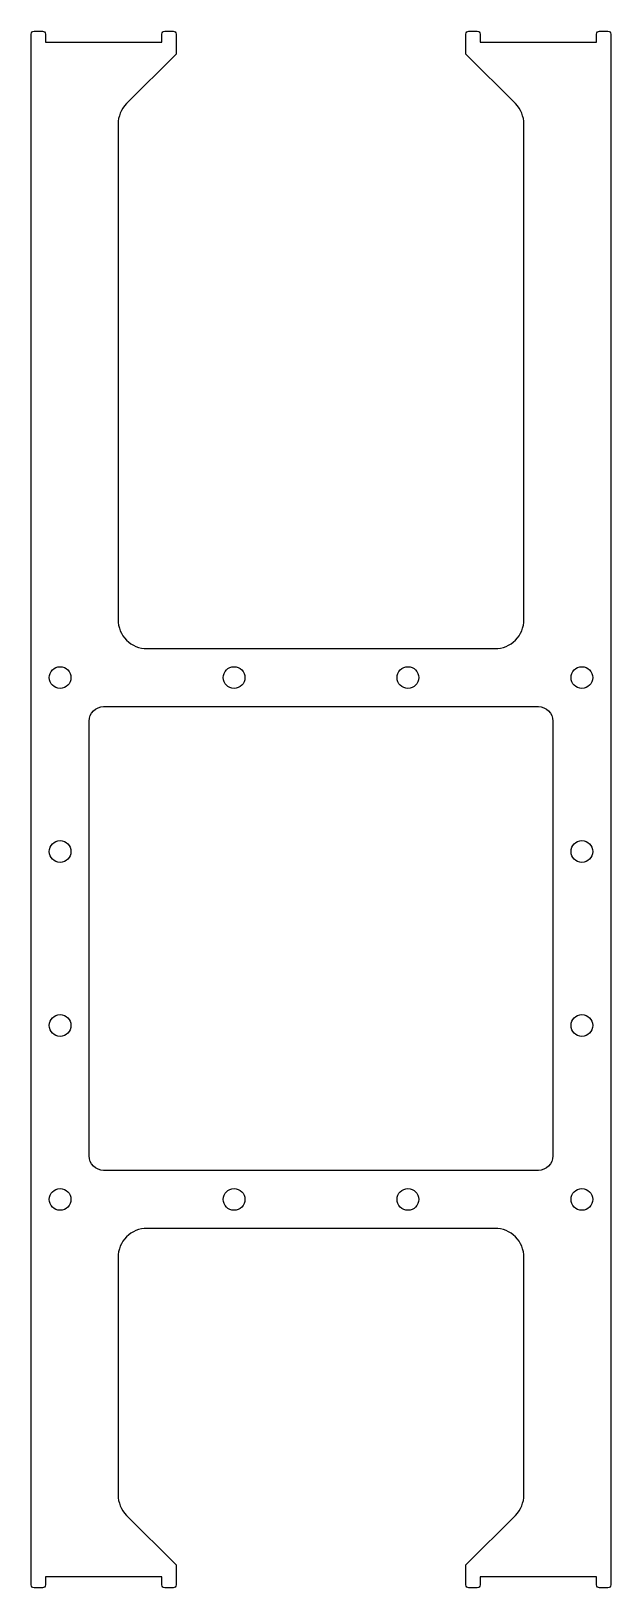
# Model space of a CAD drawing. Extents: x 0 to 200, y -124 to 413.
import ezdxf

# ---------------------------------------------------------------- set-up
doc = ezdxf.new("R2010")
doc.units = 0

msp = doc.modelspace()

# ---------------------------------------------------------------- linework, layer by layer
at = {"layer": '1'}
for points in [[(200, 412), (200, -123, -0.414214), (199, -124), (196.1, -124, -0.414214), (195.1, -123), (195.1, -120.2), (154.9, -120.2), (154.9, -123, -0.414214), (153.9, -124), (151, -124, -0.414214), (150, -123), (150, -116.06), (167.07, -98.99, 0.198912), (170, -91.92), (170, -10, 0.414214), (160, 0), (40, 0, 0.414214), (30, -10), (30, -91.92, 0.198912), (32.93, -98.99), (50, -116.06), (50, -123, -0.414214), (49, -124), (46.1, -124, -0.414214), (45.1, -123), (45.1, -120.2), (4.9, -120.2), (4.9, -123, -0.414214), (3.9, -124), (1, -124, -0.414214), (0, -123), (0, 412, -0.414214), (1, 413), (3.9, 413, -0.414214), (4.9, 412), (4.9, 409.2), (45.1, 409.2), (45.1, 412, -0.414214), (46.1, 413), (49, 413, -0.414214), (50, 412), (50, 405.06), (32.93, 387.99, 0.198912), (30, 380.92), (30, 210, 0.414214), (40, 200), (160, 200, 0.414214), (170, 210), (170, 380.92, 0.198912), (167.07, 387.99), (150, 405.06), (150, 412, -0.414214), (151, 413), (153.9, 413, -0.414214), (154.9, 412), (154.9, 409.2), (195.1, 409.2), (195.1, 412, -0.414214), (196.1, 413), (199, 413, -0.414214)], [(180, 175), (180, 25, -0.414214), (175, 20), (25, 20, -0.414214), (20, 25), (20, 175, -0.414214), (25, 180), (175, 180, -0.414214)]]:
    msp.add_lwpolyline(points, format="xyb", close=True, dxfattribs=at)
for centre in [(10, 190), (70, 190), (130, 190), (190, 190), (10, 130), (190, 130), (10, 70), (190, 70), (10, 10), (70, 10), (130, 10), (190, 10)]:
    msp.add_circle(centre, 3.75, dxfattribs=at)

doc.saveas('drawing.dxf')
